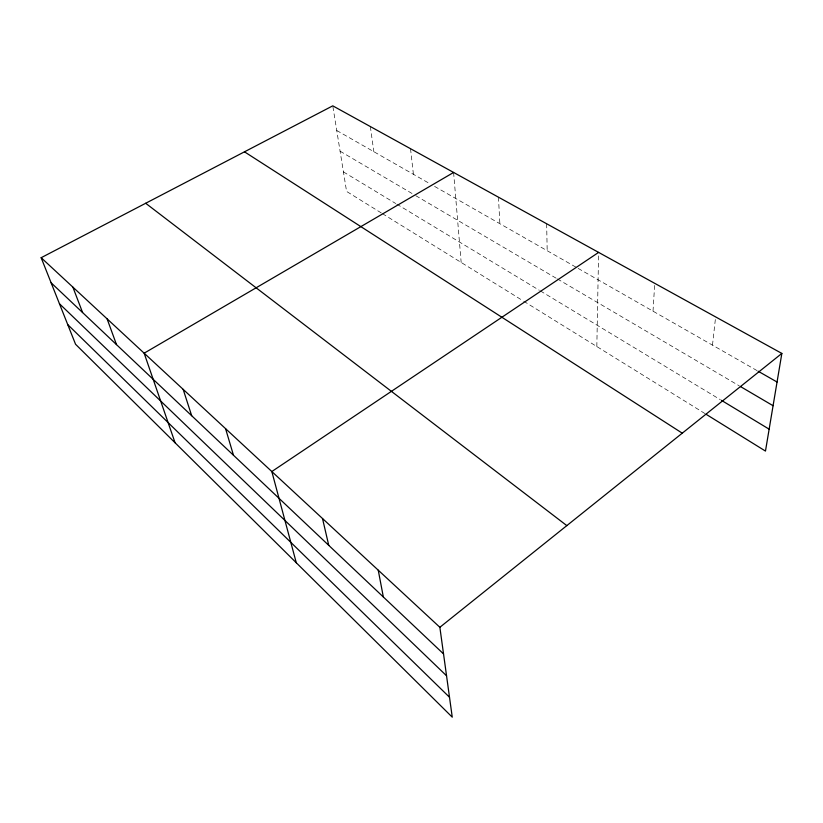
<?xml version="1.0" encoding="UTF-8"?>
<svg xmlns="http://www.w3.org/2000/svg" width="823" height="823" viewBox="0 0 823 823"><rect width="100%" height="100%" fill="white"/><g stroke="black" fill="none" stroke-linecap="round" stroke-linejoin="round"><path stroke-width="0.62" stroke-dasharray="4.12 3.09" d="M596.829 346.545L598.599 252.404M653.02 311.176L654.748 283.359M712.481 345.146L715.629 316.917M336.751 130.507L430.141 183.858M434.595 186.41L577.057 267.784M578.168 268.421L757.016 370.587M340.084 151.195L412.56 193.796M415.821 195.709L556.317 278.297M557.408 278.935L739.301 385.864M343.428 171.894L395.709 203.497M396.789 204.145L539.322 290.282M540.413 290.941L720.32 399.669M381.286 212.941L346.586 191.43L332.77 105.838M382.376 213.62L522.677 300.58M523.747 301.249L704.879 413.516M370.35 126.557L373.817 151.689M410.533 148.716L413.413 174.301M453.596 172.46L461.168 262.455M498.45 197.181L499.87 223.691M546.657 223.763L547.182 250.717"/><path stroke-width="1.23" d="M41.15 257.712L439.863 627.291L452.249 717.162L75.551 344.251L41.15 257.712L332.77 105.838L781.85 353.427L765.472 451.076L705.959 414.195M439.863 627.291L781.85 353.427M598.599 252.404L271.827 471.538L296.28 562.767M453.596 172.46L144.148 353.19L175.083 442.784M758.127 371.214L777.056 382.026M740.391 386.501L773.075 405.718M721.401 400.317L769.145 429.174M244.482 151.823L682.267 433.176M145.681 203.271L566.831 525.619M51.119 282.793L443.535 653.904M59.441 303.728L446.539 675.765M67.753 324.622L449.502 697.246M72.866 287.114L82.598 312.565M107.093 318.84L116.506 344.631M183.159 389.351L191.687 415.728M225.564 428.649L233.485 455.263M322.503 518.5L328.747 545.351M378.241 570.174L383.343 596.984"/></g></svg>
